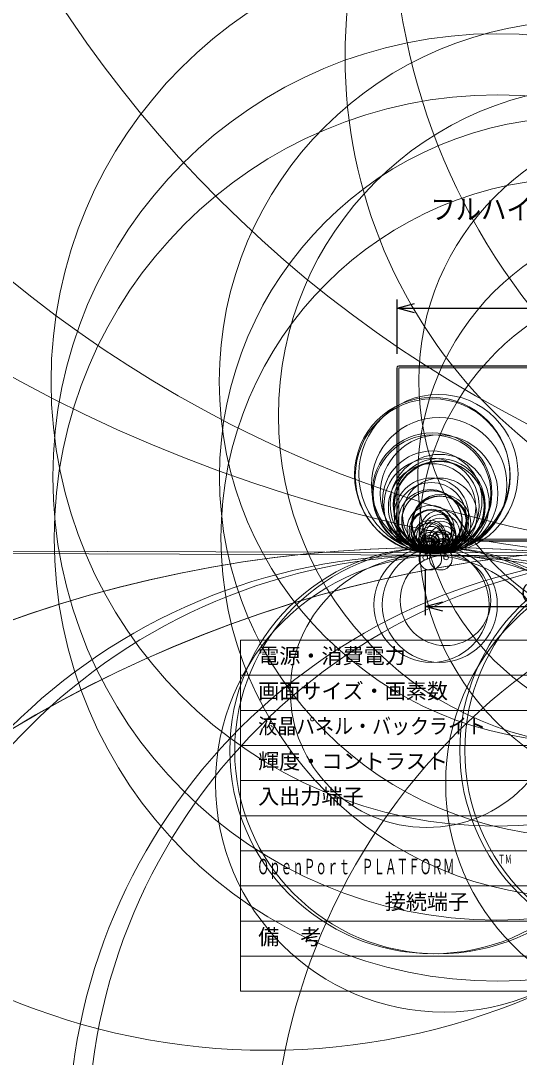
# Model space of a CAD drawing. Units: millimetres, scale not verified. Extents: x -40352 to 40540, y -353 to 80898.
# Drawn here: x -93.8 to -22.9, y -65.9 to 81.7 of the extents above; entities that cross this region are included whole.
import ezdxf
from ezdxf.enums import TextEntityAlignment as Align

# ---------------------------------------------------------------- set-up
doc = ezdxf.new("R2010")
doc.units = ezdxf.units.MM
doc.header["$LTSCALE"] = 0.125
for name, color, linetype in [('0-0_0', 7, 'Continuous'), ('0-1_MOJI1', 7, 'Continuous'), ('0-4_SUNPO', 7, 'Continuous')]:
    doc.layers.add(name, color=color, linetype=linetype)
doc.layers.add('0-2_WAKU', color=1, linetype='Continuous', lineweight=18)
doc.layers.add('0-3_GAIKEI', color=1, linetype='Continuous', lineweight=18)
doc.styles.add('ＭＳ ゴシック', font='')
doc.styles.get('ＭＳ ゴシック').set_extended_font_data('MS Gothic')

# ---------------------------------------------------------------- blocks, each defined once
blk = doc.blocks.new('_Open30')
at = {"layer": '0-0_0'}
blk.add_line((0, 0), (-1, 0), dxfattribs=at)
blk.add_lwpolyline([(-1, 0.26795), (0, 0), (-1, -0.26795)], dxfattribs=at)
blk = doc.blocks.new('D3')
at = {"layer": '0-4_SUNPO'}
for p, q in [((24.2442, 221.7749), (24.2442, 229.5033)), ((67.9642, 221.815), (67.9642, 229.5033)), ((26.7442, 228.2533), (65.4642, 228.2533))]:
    blk.add_line(p, q, dxfattribs=at)
at = {"layer": '0-4_SUNPO', "xscale": 2.5, "yscale": 2.5, "rotation": 180}
blk.add_blockref('_Open30', (24.2442, 228.2533), dxfattribs=at)
at = {"layer": '0-4_SUNPO', "xscale": 2.5, "yscale": 2.5}
blk.add_blockref('_Open30', (67.9642, 228.2533), dxfattribs=at)
at = {"layer": '0-4_SUNPO', "style": 'ＭＳ ゴシック'}
blk.add_text('1093', height=1.833, dxfattribs=at).set_placement((43.6042, 228.8783), align=Align.BOTTOM_LEFT)
blk = doc.blocks.new('D6')
at = {"layer": '0-4_SUNPO'}
for p, q in [((28.2365, 191.095), (28.2365, 184.5334)), ((63.9534, 191.095), (63.9534, 184.5334)), ((30.7365, 185.7834), (61.4534, 185.7834))]:
    blk.add_line(p, q, dxfattribs=at)
at = {"layer": '0-4_SUNPO', "xscale": 2.5, "yscale": 2.5, "rotation": 180}
blk.add_blockref('_Open30', (28.2365, 185.7834), dxfattribs=at)
at = {"layer": '0-4_SUNPO', "xscale": 2.5, "yscale": 2.5}
blk.add_blockref('_Open30', (63.9534, 185.7834), dxfattribs=at)
at = {"layer": '0-4_SUNPO', "style": 'ＭＳ ゴシック'}
blk.add_text('(892.9)', height=1.833, dxfattribs=at).set_placement((41.72, 186.4084), align=Align.BOTTOM_LEFT)

msp = doc.modelspace()

# ---------------------------------------------------------------- linework, layer by layer
at = {"layer": '0-2_WAKU', "color": 4}
for p, q in [((-62.4907, -6.4967), (-62.4907, -56.4967)), ((-62.4907, -6.4967), (62.5093, -6.4967)), ((-62.4907, -56.4967), (62.5093, -56.4967))]:
    msp.add_line(p, q, dxfattribs=at)
at = {"layer": '0-2_WAKU'}
for p, q in [((-62.4907, -11.4967), (62.5093, -11.4967)), ((-62.4907, -16.4967), (62.5093, -16.4967)), ((-62.4907, -21.4967), (62.5093, -21.4967)), ((-62.4907, -26.4967), (62.5093, -26.4967)), ((-62.4907, -31.4967), (62.5093, -31.4967)), ((62.5093, -36.4967), (-62.4907, -36.4967)), ((-62.4907, -41.4967), (62.5093, -41.4967)), ((-62.4907, -46.4967), (62.5093, -46.4967)), ((-62.4907, -51.4967), (62.5093, -51.4967))]:
    msp.add_line(p, q, dxfattribs=at)
at = {"layer": '0-3_GAIKEI', "color": 7}
for p, q in [((-40.1196, 32.5182), (3.3282, 32.5182)), ((-39.9996, 32.5342), (3.2082, 32.5342)), ((-39.9996, 32.5342), (-39.9996, 32.5242)), ((-40.2557, 32.278), (-40.2457, 32.278)), ((-40.2557, 7.8322), (-40.2557, 32.278)), ((-40.2397, 7.7521), (-40.2397, 32.3981)), ((-40.2557, 7.8322), (-40.2457, 7.8322)), ((3.3282, 7.6321), (-40.1196, 7.6321)), ((-39.9996, 7.6161), (-39.9996, 7.6261)), ((3.2482, 7.6161), (-39.9996, 7.6161)), ((-35.1772, 6.9391), (-35.1772, 7.6161)), ((-34.3367, 7.6161), (-34.3367, 6.9391)), ((-36.254, 5.6018), (-36.2233, 5.9525)), ((-36.2233, 5.9525), (-36.1995, 6.2246)), ((-33.7833, 6.5989), (-35.7306, 6.5989)), ((-35.633, 6.866), (-35.6481, 6.6938)), ((-35.5533, 6.9391), (-33.9607, 6.9391)), ((-33.8658, 6.6938), (-33.8809, 6.866)), ((-33.3144, 6.2246), (-33.2906, 5.9525)), ((-33.2906, 5.9525), (-33.2599, 5.6018)), ((-33.2998, 5.5583), (-36.2142, 5.5583)), ((-35.6175, 5.5183), (-35.6175, 5.5583)), ((-35.6175, 5.5183), (-33.8965, 5.5183)), ((-33.8965, 5.5183), (-33.8965, 5.5583))]:
    msp.add_line(p, q, dxfattribs=at)
at = {"layer": '0-3_GAIKEI'}
for p, q in [((-40.1196, 32.5182), (-40.1196, 32.4942)), ((3.3282, 32.4942), (-40.1196, 32.4942)), ((3.2082, 32.5242), (-39.9996, 32.5242)), ((-39.9595, 32.5342), (-39.9595, 32.5242)), ((-40.2557, 32.238), (-40.2457, 32.238)), ((-40.2457, 7.8322), (-40.2457, 32.278)), ((-40.2157, 32.3981), (-40.2397, 32.3981)), ((-40.2157, 32.3981), (-40.2157, 7.7521)), ((-40.0036, 32.242), (-40.0036, 7.9082)), ((3.1721, 32.282), (-39.9635, 32.282)), ((-40.2557, 7.8722), (-40.2457, 7.8722)), ((-40.2397, 7.7521), (-40.2157, 7.7521)), ((-40.1196, 7.6561), (3.3282, 7.6561)), ((-40.1196, 7.6561), (-40.1196, 7.6321)), ((3.2482, 7.6261), (-39.9996, 7.6261)), ((-39.9635, 7.8682), (3.1721, 7.8682)), ((-39.9595, 7.6161), (-39.9595, 7.6261)), ((-36.0756, 6.3667), (-36.09, 6.1199)), ((-35.8693, 6.5188), (-35.8692, 6.2743)), ((-35.7307, 6.5989), (-35.7306, 6.354)), ((-35.2431, 6.2836), (-34.2709, 6.2836)), ((-35.2431, 6.1886), (-34.2709, 6.1886)), ((-35.2431, 5.999), (-34.2709, 5.999)), ((-35.2401, 5.9783), (-34.2738, 5.9783)), ((-33.7834, 6.354), (-33.7833, 6.5989)), ((-33.6447, 6.2743), (-33.6447, 6.5188)), ((-33.424, 6.1199), (-33.4384, 6.3667)), ((-35.7535, 5.603), (-35.7569, 5.603)), ((-35.2604, 5.6018), (-35.7535, 5.603)), ((-35.5374, 5.5183), (-35.5374, 5.5583)), ((-34.2536, 5.6018), (-35.2604, 5.6018)), ((-35.2401, 5.8333), (-34.2738, 5.8333)), ((-33.7553, 5.603), (-34.2536, 5.6018)), ((-33.9765, 5.5183), (-33.9765, 5.5583))]:
    msp.add_line(p, q, dxfattribs=at)
at = {"layer": '0-3_GAIKEI', "color": 7}
for points in [[(-35.6481, 6.6938), (-35.6579, 6.6558), (-35.6754, 6.6277), (-35.6954, 6.6088), (-35.7115, 6.5989)], [(-33.8037, 6.5989), (-33.8246, 6.6136), (-33.8423, 6.6324), (-33.8573, 6.6587), (-33.8658, 6.6938)]]:
    msp.add_lwpolyline(points, dxfattribs=at)
at = {"layer": '0-3_GAIKEI'}
msp.add_lwpolyline([(-35.633, 6.866), (-34.757, 6.866), (-33.8809, 6.866)], dxfattribs=at)
for centre, radius in [((93.8034, 40451.7823), 40446.2293), ((-15.19, 36698.3739), 36692.8163), ((7.1579, 216.517), 211.7659), ((15.2239, 179.1898), 173.9594), ((57.5288, 179.2246), 173.9943), ((51.6045, 97.8728), 92.4474), ((23.4003, 76.5815), 71.037), ((-58.6634, 30.7893), 95.6834), ((-26.1661, 30.2883), 63.278), ((-14.2206, 30.3201), 51.3085), ((-26.1072, 16.7416), 63.091), ((-10.0512, 25.4232), 47.0712), ((-25.911, 8.0447), 63.091), ((-14.2651, 16.7729), 51.2249), ((-0.0276, 30.425), 37.1271), ((-14.069, 8.076), 51.2249), ((-0.1579, 16.8773), 37.1294), ((0.0382, 8.1804), 37.1294), ((-35.2421, 17.026), 11.0477), ((-34.36, 17.1602), 11.3272), ((-35.1621, 16.8488), 11.0158), ((-34.2656, 15.5969), 9.6186), ((-35.2647, 14.4931), 8.5147), ((-35.2532, 14.3629), 8.364), ((-34.2608, 14.3634), 8.3645), ((-35.2457, 13.3567), 7.0731), ((-35.3532, 12.6161), 6.7788), ((-34.1768, 12.8906), 7.0538), ((-34.2673, 12.8176), 6.534), ((-35.2537, 12.4071), 6.2184), ((-34.2639, 12.5919), 6.4033), ((-34.191, 12.4465), 6.4673), ((-35.3577, 11.2919), 5.2911), ((-34.1562, 11.2914), 5.2907), ((-35.379, 10.9589), 4.9787), ((-35.5166, 10.3877), 4.5445), ((-35.273, 10.5416), 4.2579), ((-35.3057, 10.4652), 4.2759), ((-33.9714, 10.052), 4.2077), ((-34.1936, 10.1149), 3.9253), ((-34.2322, 10.1556), 3.8718), ((-34.0887, 9.9913), 4.01), ((-35.4646, 9.3381), 3.3556), ((-35.5275, 9.0147), 3.0077), ((-35.3778, 9.0939), 2.9027), ((-35.3149, 9.2075), 2.9231), ((-33.9865, 9.0152), 3.0081), ((-35.5537, 8.2895), 2.3032), ((-33.9997, 8.6928), 2.7084), ((-34.1662, 8.5739), 2.2887), ((-34.0794, 8.3241), 2.1309), ((-35.7525, 7.9888), 2.134), ((-35.4461, 8.2246), 2.0307), ((-35.7124, 7.576), 1.5571), ((-35.3913, 7.9909), 1.7042), ((-33.7394, 7.8216), 1.9653), ((-33.8742, 7.5622), 1.5709), ((-34.087, 7.6046), 1.3162), ((-33.8015, 7.5758), 1.5569), ((-35.8872, 7.0172), 1.1531), ((-35.6871, 7.2377), 1.243), ((-35.5252, 7.5197), 1.3214), ((-35.8113, 7.0099), 0.9825), ((-35.77, 6.7899), 0.7876), ((-35.4557, 7.3501), 1.0601), ((-35.5886, 7.1134), 0.9102), ((-35.5169, 6.9311), 0.6367), ((-33.9735, 7.4096), 1.2102), ((-34.0208, 7.0739), 0.7814), ((-33.6151, 6.9414), 1.0764), ((-33.7026, 7.0096), 0.9822), ((-33.7486, 6.8044), 0.8027), ((-34.7835, -173.2467), 179.955), ((-34.7304, -173.1763), 179.8846), ((-2.0609, -173.2467), 179.955), ((-2.0079, -173.1763), 179.8846), ((-35.1096, -22.2145), 28.9224), ((-34.4043, -22.2183), 28.9262), ((31.7937, -83.1773), 89.8284), ((-35.3478, -1.4763), 8.183), ((-34.1661, -1.4761), 8.1827), ((-35.512, 5.0985), 1.6062), ((-35.9944, 6.4619), 0.5875), ((-36.0858, 6.138), 0.251), ((-35.8488, 6.47), 0.4582), ((-36.1471, 6.0035), 0.1032), ((-36.1636, 5.9758), 0.071), ((-36.1751, 5.9609), 0.0521), ((-36.0647, 5.9382), 0.1592), ((-36.1847, 5.952), 0.039), ((-36.1927, 5.95), 0.0308), ((-36.0308, 5.8915), 0.1619), ((-35.9475, 6.2733), 0.2369), ((-35.9333, 6.2335), 0.207), ((-35.9785, 6.2024), 0.1595), ((-36.0021, 6.1578), 0.109), ((-35.6864, 6.632), 0.4189), ((-36.0172, 6.1361), 0.0826), ((-36.0384, 6.1153), 0.0529), ((-36.0138, 6.1174), 0.0764), ((-36.0217, 6.1161), 0.0684), ((-36.0528, 6.1062), 0.0358), ((-35.745, 6.4517), 0.2293), ((-35.5807, 6.6396), 0.3382), ((-35.7919, 6.3414), 0.1095), ((-35.8113, 6.3103), 0.0729), ((-35.8419, 6.2767), 0.0274), ((-35.7387, 6.7113), 0.1237), ((-35.733, 6.7085), 0.1175), ((-35.6173, 6.5185), 0.2118), ((-35.6535, 6.4299), 0.116), ((-35.6053, 6.5455), 0.1561), ((-35.6839, 6.3794), 0.0571), ((-35.7053, 6.356), 0.0254), ((-35.6091, 6.5979), 0.1043), ((-35.6168, 6.6109), 0.0897), ((-35.6245, 6.6432), 0.0565), ((-35.645, 6.6908), 0.00474), ((-35.6462, 6.6933), 0.00193), ((-34.002, 5.0983), 1.6063), ((-33.8583, 6.7611), 0.5516), ((-33.9594, 6.7475), 0.4492), ((-33.9151, 6.5747), 0.2708), ((-33.8062, 6.5595), 0.3434), ((-33.6576, 6.4465), 0.4335), ((-33.9087, 6.5458), 0.1558), ((-33.504, 6.3967), 0.5205), ((-33.9048, 6.5981), 0.1041), ((-33.8627, 6.4331), 0.1199), ((-33.8958, 6.617), 0.0834), ((-33.8893, 6.6438), 0.0559), ((-33.7753, 6.7113), 0.1237), ((-33.7809, 6.7085), 0.1175), ((-33.7395, 6.3778), 0.1499), ((-33.8276, 6.3764), 0.0532), ((-33.869, 6.6908), 0.00474), ((-33.8683, 6.693), 0.0026), ((-33.8676, 6.6935), 0.00175), ((-33.8082, 6.3557), 0.0249), ((-33.713, 6.3254), 0.0911), ((-33.5852, 6.2435), 0.218), ((-33.5552, 6.2461), 0.2074), ((-33.6776, 6.2812), 0.0345), ((-33.6731, 6.277), 0.0285), ((-33.4251, 6.1309), 0.2432), ((-33.5219, 6.1755), 0.1294), ((-33.4831, 5.8915), 0.1619), ((-33.4492, 5.9382), 0.1592), ((-33.5035, 6.1449), 0.0937), ((-33.4953, 6.1163), 0.0715), ((-33.4893, 6.1161), 0.0655), ((-33.4841, 6.1226), 0.064), ((-33.4667, 6.1091), 0.0421), ((-33.4593, 6.1055), 0.0339), ((-33.3697, 6.0088), 0.1092), ((-33.3513, 5.9773), 0.0727), ((-33.3367, 5.9583), 0.0487), ((-33.3286, 5.9517), 0.0382), ((-33.3215, 5.95), 0.031), ((-2.3871, -22.2145), 28.9224), ((-1.6818, -22.2183), 28.9262), ((-35.9584, -78.1846), 83.7878), ((-33.5563, -77.7937), 83.3969), ((-3.2359, -78.1846), 83.7878), ((-0.8337, -77.7937), 83.3969), ((-33.5216, -26.9249), 32.5281), ((-36.0352, -13.7817), 19.3849), ((-33.3567, -0.8369), 6.4396), ((-36.2383, 5.2733), 0.3288), ((-33.2756, 5.275), 0.3272), ((-0.799, -26.9249), 32.5281)]:
    msp.add_circle(centre, radius, dxfattribs=at)
at = {"layer": '0-3_GAIKEI', "color": 7}
for centre, radius, start, end in [((-40.1196, 32.3981), 0.1201, 90, 180), ((-40.1196, 7.7521), 0.1201, 180, 270), ((-36.0401, 6.2106), 0.1601, 102.81457, 175), ((-36.1466, 6.6789), 0.3202, 282.81457, 329.99999), ((-35.7307, 6.4388), 0.1601, 90, 149.99999), ((-35.5533, 6.859), 0.08, 90, 174.99995), ((-33.9607, 6.859), 0.08, 5.00005, 90), ((-33.7833, 6.4388), 0.1601, 30.00001, 90), ((-33.3674, 6.6789), 0.3202, 210.00001, 257.18543), ((-33.4739, 6.2106), 0.1601, 5, 77.18543), ((-36.2142, 5.5983), 0.04, 175, 270), ((-33.2998, 5.5983), 0.04, 269.99793, 5.00018)]:
    msp.add_arc(centre, radius, start, end, dxfattribs=at)
at = {"layer": '0-3_GAIKEI'}
for centre, radius, start, end in [((-40.1196, 32.3981), 0.096, 90, 180), ((-39.9635, 32.242), 0.04, 90, 180), ((-40.1196, 7.7521), 0.096, 180, 270), ((-39.9635, 7.9082), 0.04, 180, 270), ((-36.0626, 5.963), 0.1592, 118.68233, 174.95585), ((-36.0624, 5.9626), 0.1596, 114.81395, 118.71349), ((-36.0616, 5.9609), 0.1615, 100.13084, 114.80899), ((-36.146, 6.4351), 0.3201, 280.08562, 329.8429), ((-35.7307, 6.1938), 0.1602, 89.94678, 149.83217), ((-33.7832, 6.1938), 0.1602, 30.16791, 90.05344), ((-33.3679, 6.4351), 0.3201, 210.15706, 259.91429), ((-33.4524, 5.9609), 0.1615, 65.19097, 79.86912), ((-33.4516, 5.9626), 0.1596, 61.28645, 65.18601), ((-33.4513, 5.963), 0.1592, 5.0441, 61.31758)]:
    msp.add_arc(centre, radius, start, end, dxfattribs=at)

# ---------------------------------------------------------------- block references
at = {"layer": '0-4_SUNPO'}
for name in ['D3', 'D6']:
    msp.add_blockref(name, (-64.4907, -187.4967), dxfattribs=at)

# ---------------------------------------------------------------- texts
at = {"layer": '0-1_MOJI1', "style": 'ＭＳ ゴシック'}
for s, height, width, p in [('フルハイビジョン液晶ディスプレイ（スタンド付）', 2.933, 0.9, (-35.4907, 52.5033)), ('液晶パネル・バックライト', 2.199, 0.9, (-59.9907, -20.4967)), ('ＯｐｅｎＰｏｒｔ\u3000ＰＬＡＴＦＯＲＭ', 2.199, 0.55, (-60.1027, -40.4967)), ('ＴＭ', 1.283, 0.55, (-25.896, -38.705))]:
    msp.add_text(s, height=height, dxfattribs=dict(at, width=width)).set_placement(p, align=Align.BOTTOM_LEFT)
for s, p in [('電源・消費電力', (-59.9907, -10.4967)), ('画面サイズ・画素数', (-59.9907, -15.4967)), ('輝度・コントラスト', (-59.9907, -25.4967)), ('入出力端子', (-59.9907, -30.4967)), ('\u3000\u3000\u3000\u3000\u3000\u3000接続端子', (-59.9907, -45.4967)), ('備\u3000考', (-59.9907, -50.4967))]:
    msp.add_text(s, height=2.199, dxfattribs=at).set_placement(p, align=Align.BOTTOM_LEFT)

doc.saveas('drawing.dxf')
